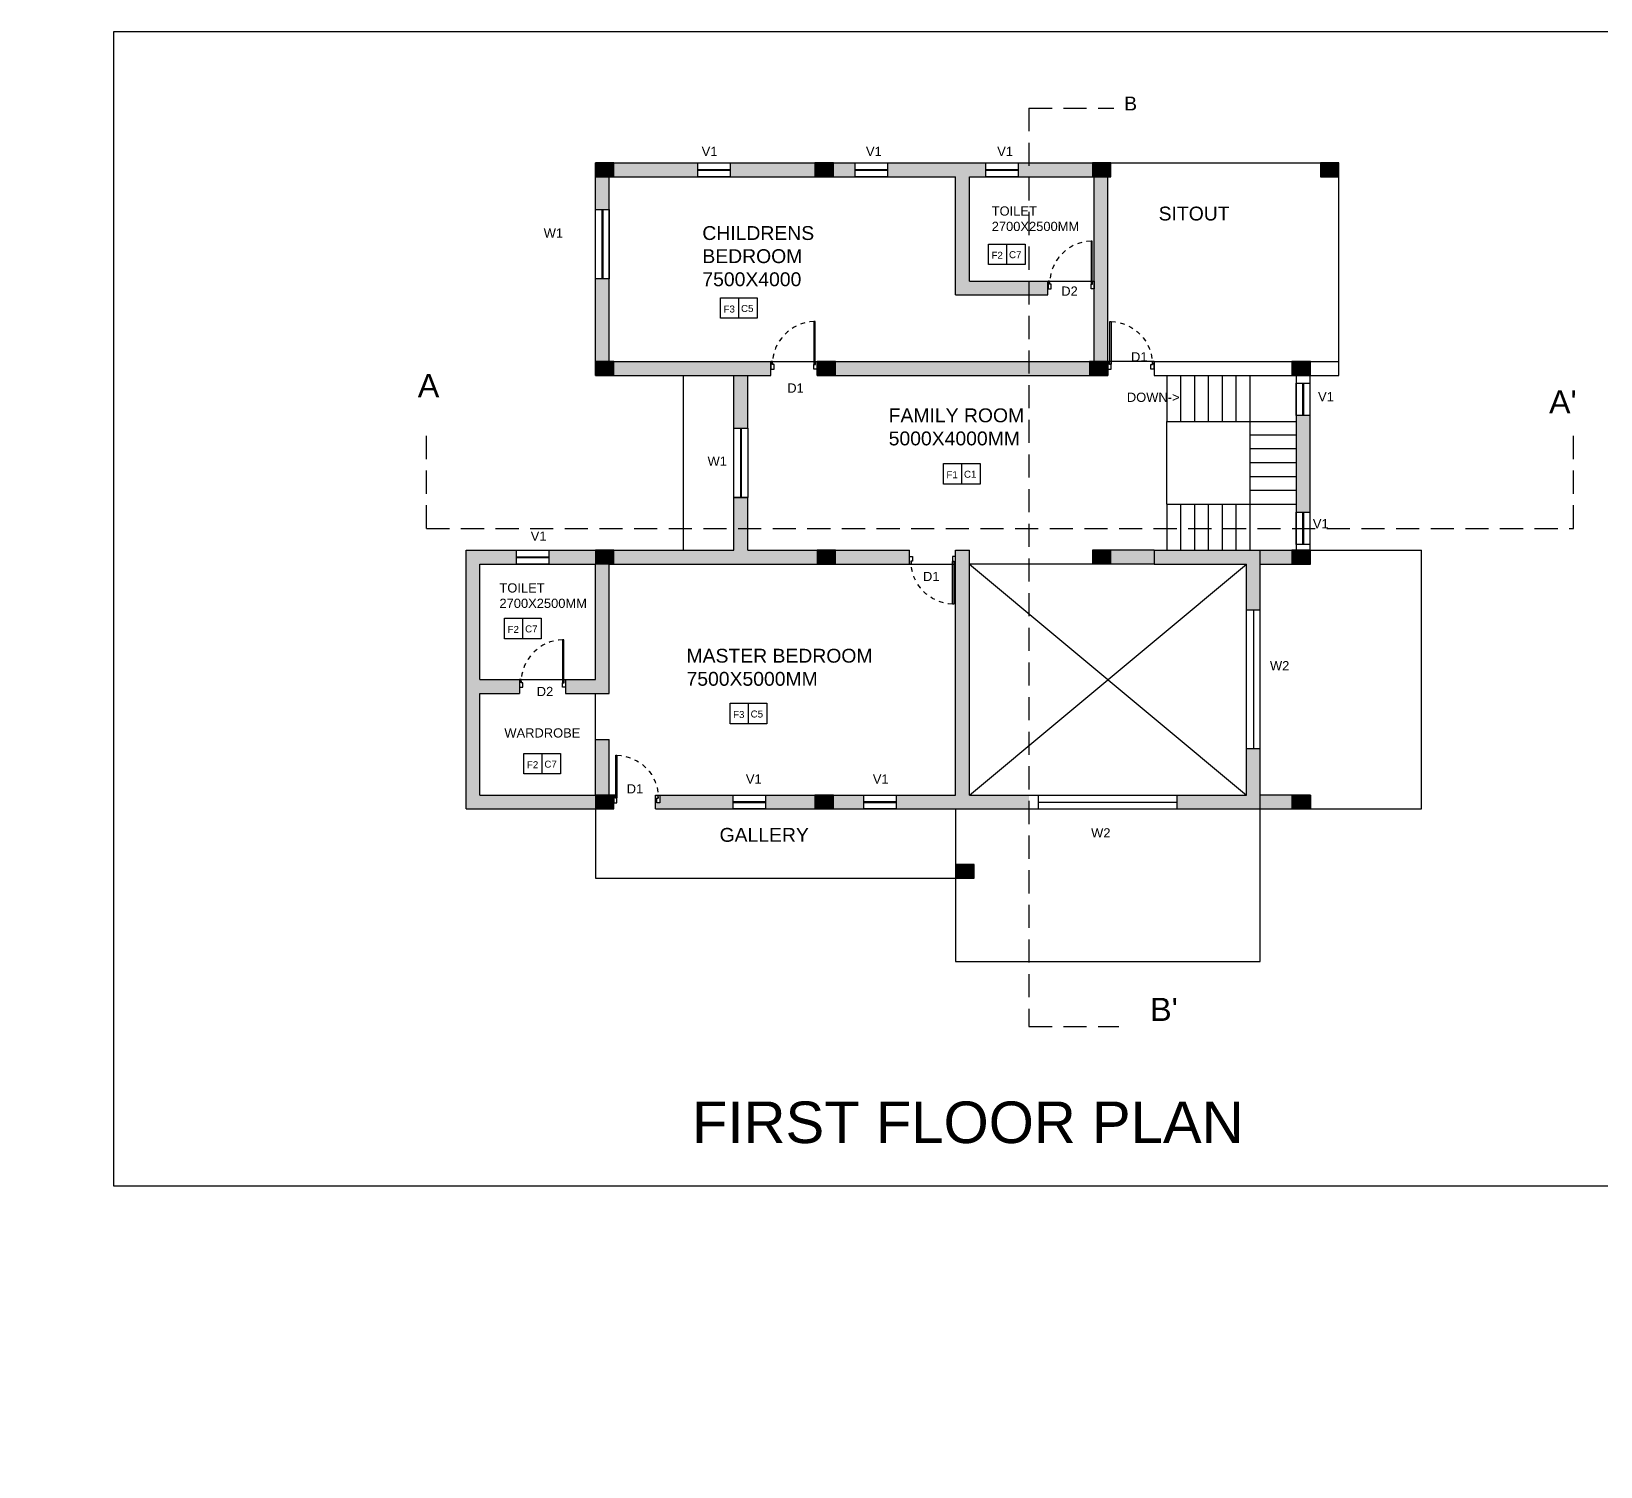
# Model space of a CAD drawing. Header units: metres. Extents: x 3586 to 7307, y 3108 to 6437.
# Drawn here: x 3895.05 to 3929.03, y 3230.61 to 3261.67 of the extents above; entities that cross this region are included whole.
import ezdxf

# ---------------------------------------------------------------- set-up
doc = ezdxf.new("R2010")
doc.units = ezdxf.units.M
doc.linetypes.add('DASHED', pattern=[0.75, 0.5, -0.25])
for name, color, linetype in [('APPL', 6, 'Continuous'), ('column', 10, 'Continuous'), ('DIMENSION', 255, 'DASHED'), ('DOORS', 170, 'Continuous'), ('PDF2_0', 7, 'Continuous'), ('section line', 20, 'DASHED'), ('wall', 7, 'Continuous'), ('window', 140, 'Continuous')]:
    doc.layers.add(name, color=color, linetype=linetype)
doc.styles.get("Standard").update_dxf_attribs({"font": 'arial.ttf'})

# ---------------------------------------------------------------- blocks, each defined once
blk = doc.blocks.new('d1')
at = {"layer": 'DOORS'}
for p, q in [((-5, 0), (0, 0)), ((-5, -1), (-5, 0)), ((0, 0), (0, -2)), ((-3.2, -1.2), (-31, -1.2)), ((-31, -1.2), (-31, -2)), ((-31, -2), (-3.2, -2)), ((-3, -1), (-5, -1)), ((-3.2, -2), (-3.2, -1.2)), ((-3, -2), (-3, -1)), ((0, -2), (-3, -2)), ((-5, -29), (-5, -30)), ((-3, -29), (-5, -29)), ((-5, -30), (0, -30)), ((0, -28), (-3, -28)), ((-3, -28), (-3, -29)), ((0, -30), (0, -28))]:
    blk.add_line(p, q, dxfattribs=at)
at = {"layer": 'DOORS', "linetype": 'DASHED'}
blk.add_arc((-3.2, -1.2), 27.8, 181.5487, 270.5162, dxfattribs=at)

msp = doc.modelspace()

# ---------------------------------------------------------------- hatches: boundary and pattern name
at = {"layer": 'column'}
h = msp.add_hatch(color=256, dxfattribs=at)
h.dxf.hatch_style = 1
h.paths.add_polyline_path([(3907.259, 3258.528), (3907.659, 3258.528), (3907.659, 3258.828), (3907.259, 3258.828)])
h = msp.add_hatch(color=256, dxfattribs=at)
h.dxf.hatch_style = 1
h.paths.add_polyline_path([(3912.014, 3258.528), (3912.414, 3258.528), (3912.414, 3258.828), (3912.014, 3258.828)])
h = msp.add_hatch(color=256, dxfattribs=at)
h.dxf.hatch_style = 1
h.paths.add_polyline_path([(3918.024, 3258.528), (3918.424, 3258.528), (3918.424, 3258.828), (3918.024, 3258.828)])
h = msp.add_hatch(color=256, dxfattribs=at)
h.dxf.hatch_style = 1
h.paths.add_polyline_path([(3922.959, 3258.528), (3923.359, 3258.528), (3923.359, 3258.828), (3922.959, 3258.828)])
h = msp.add_hatch(color=256, dxfattribs=at)
h.dxf.hatch_style = 1
h.paths.add_polyline_path([(3907.259, 3254.228), (3907.659, 3254.228), (3907.659, 3254.528), (3907.259, 3254.528)])
h = msp.add_hatch(color=256, dxfattribs=at)
h.dxf.hatch_style = 1
h.paths.add_polyline_path([(3912.059, 3254.228), (3912.459, 3254.228), (3912.459, 3254.528), (3912.059, 3254.528)])
h = msp.add_hatch(color=256, dxfattribs=at)
h.dxf.hatch_style = 1
h.paths.add_polyline_path([(3917.959, 3254.228), (3918.359, 3254.228), (3918.359, 3254.528), (3917.959, 3254.528)])
h = msp.add_hatch(color=256, dxfattribs=at)
h.dxf.hatch_style = 1
h.paths.add_polyline_path([(3922.344, 3254.228), (3922.744, 3254.228), (3922.744, 3254.528), (3922.344, 3254.528)])
h = msp.add_hatch(color=256, dxfattribs=at)
h.dxf.hatch_style = 1
h.paths.add_polyline_path([(3907.259, 3250.145), (3907.659, 3250.145), (3907.659, 3250.445), (3907.259, 3250.445)])
h = msp.add_hatch(color=256, dxfattribs=at)
h.dxf.hatch_style = 1
h.paths.add_polyline_path([(3912.059, 3250.145), (3912.459, 3250.145), (3912.459, 3250.445), (3912.059, 3250.445)])
h = msp.add_hatch(color=256, dxfattribs=at)
h.dxf.hatch_style = 1
h.paths.add_polyline_path([(3918.024, 3250.145), (3918.424, 3250.145), (3918.424, 3250.445), (3918.024, 3250.445)])
h = msp.add_hatch(color=256, dxfattribs=at)
h.dxf.hatch_style = 1
h.paths.add_polyline_path([(3922.344, 3250.142), (3922.744, 3250.142), (3922.744, 3250.442), (3922.344, 3250.442)])
h = msp.add_hatch(color=256, dxfattribs=at)
h.dxf.hatch_style = 1
h.paths.add_polyline_path([(3907.259, 3244.842), (3907.659, 3244.842), (3907.659, 3245.142), (3907.259, 3245.142)])
h = msp.add_hatch(color=256, dxfattribs=at)
h.dxf.hatch_style = 1
h.paths.add_polyline_path([(3912.014, 3244.842), (3912.414, 3244.842), (3912.414, 3245.142), (3912.014, 3245.142)])
h = msp.add_hatch(color=256, dxfattribs=at)
h.dxf.hatch_style = 1
h.paths.add_polyline_path([(3922.344, 3244.842), (3922.744, 3244.842), (3922.744, 3245.142), (3922.344, 3245.142)])
h = msp.add_hatch(color=256, dxfattribs=at)
h.dxf.hatch_style = 1
h.paths.add_polyline_path([(3915.059, 3243.342), (3915.459, 3243.342), (3915.459, 3243.642), (3915.059, 3243.642)])
at = {"layer": 'wall'}
h = msp.add_hatch(dxfattribs=at)
h.set_pattern_fill('ANSI35', color=256, scale=0.05)
h.paths.add_polyline_path([(3848.167, 3244.318), (3847.867, 3244.318), (3847.867, 3242.318), (3847.017, 3242.318), (3847.017, 3242.018), (3848.167, 3242.018)])
h.paths.add_polyline_path([(3852.152, 3245.618), (3850.231, 3245.618), (3850.231, 3245.318), (3852.152, 3245.318)])
h.paths.add_polyline_path([(3851.467, 3245.965), (3851.167, 3245.965), (3851.167, 3245.618), (3851.467, 3245.618)])
h.paths.add_polyline_path([(3851.467, 3247.368), (3851.426, 3247.368), (3851.426, 3247.367), (3851.301, 3247.367), (3851.167, 3247.368), (3851.167, 3246.965), (3851.467, 3246.965)])
h.paths.add_polyline_path([(3851.467, 3249.264), (3851.167, 3249.264), (3851.167, 3248.868), (3851.467, 3248.868)])
h.paths.add_polyline_path([(3851.467, 3250.618), (3851.167, 3250.618), (3851.167, 3250.264), (3851.467, 3250.264)])
h.paths.add_polyline_path([(3852.152, 3250.918), (3849.167, 3250.918), (3849.167, 3250.618), (3852.152, 3250.618)])
h.paths.add_polyline_path([(3849.167, 3250.918), (3848.231, 3250.921), (3848.231, 3250.618), (3849.167, 3250.618)])
h.paths.add_polyline_path([(3842.167, 3247.118), (3841.867, 3247.118), (3841.867, 3245.618), (3842.167, 3245.618)])
h.paths.add_polyline_path([(3837.367, 3245.965), (3837.067, 3245.965), (3837.067, 3245.618), (3837.367, 3245.618)])
h.paths.add_polyline_path([(3837.367, 3248.418), (3837.067, 3248.418), (3837.067, 3246.965), (3837.367, 3246.965)])
h.paths.add_polyline_path([(3916.648, 3245.142), (3915.359, 3245.142), (3915.359, 3250.442), (3915.059, 3250.442), (3915.059, 3245.142), (3913.77, 3245.142), (3913.77, 3244.842), (3916.648, 3244.842)])
h.paths.add_polyline_path([(3913.07, 3245.142), (3912.414, 3245.142), (3912.414, 3244.842), (3913.07, 3244.842)])
h.paths.add_polyline_path([(3912.014, 3245.142), (3910.943, 3245.142), (3910.943, 3244.842), (3912.014, 3244.842)])
h.paths.add_polyline_path([(3910.243, 3245.142), (3908.656, 3245.142), (3908.656, 3244.975), (3908.589, 3244.975), (3908.589, 3245.075), (3908.623, 3245.075), (3908.623, 3245.092, 0.013524), (3908.621, 3245.142), (3908.559, 3245.142), (3908.559, 3244.842), (3910.243, 3244.842)])
h.paths.add_polyline_path([(3907.259, 3245.142), (3904.759, 3245.142), (3904.759, 3247.342), (3905.616, 3247.342), (3905.616, 3247.642), (3904.759, 3247.642), (3904.759, 3250.142), (3905.55, 3250.142), (3905.55, 3250.442), (3904.459, 3250.442), (3904.459, 3244.842), (3907.259, 3244.842)])
h.paths.add_polyline_path([(3907.559, 3246.342), (3907.259, 3246.342), (3907.259, 3245.142), (3907.559, 3245.142)])
h.paths.add_polyline_path([(3921.659, 3246.142), (3921.359, 3246.142), (3921.359, 3245.142), (3919.85, 3245.142), (3919.85, 3244.842), (3921.659, 3244.842)])
h.paths.add_polyline_path([(3922.344, 3245.142), (3921.659, 3245.142), (3921.659, 3244.842), (3922.344, 3244.842)])
h.paths.add_polyline_path([(3921.659, 3250.442), (3919.359, 3250.442), (3919.359, 3250.142), (3921.359, 3250.142), (3921.359, 3249.142), (3921.659, 3249.142)])
h.paths.add_polyline_path([(3922.344, 3250.442), (3921.659, 3250.442), (3921.659, 3250.142), (3922.344, 3250.142)])
h.paths.add_polyline_path([(3922.732, 3253.358), (3922.432, 3253.358), (3922.432, 3251.267), (3922.732, 3251.267)])
h.paths.add_polyline_path([(3919.359, 3250.442), (3918.424, 3250.442), (3918.424, 3250.142), (3919.359, 3250.142)])
h.paths.add_polyline_path([(3914.059, 3250.442), (3912.459, 3250.442), (3912.459, 3250.142), (3914.059, 3250.142)])
h.paths.add_polyline_path([(3912.059, 3250.442), (3910.559, 3250.442), (3910.559, 3250.916), (3910.259, 3250.916), (3910.259, 3250.442), (3907.659, 3250.442), (3907.659, 3250.142), (3912.059, 3250.142)])
h.paths.add_polyline_path([(3910.559, 3251.585), (3910.259, 3251.585), (3910.259, 3250.916), (3910.559, 3250.916)])
h.paths.add_polyline_path([(3910.559, 3254.228), (3910.259, 3254.228), (3910.259, 3253.085), (3910.559, 3253.085)])
h.paths.add_polyline_path([(3911.059, 3254.528), (3907.659, 3254.528), (3907.659, 3254.228), (3911.059, 3254.228)])
h.paths.add_polyline_path([(3916.648, 3254.528), (3912.459, 3254.528), (3912.459, 3254.228), (3916.648, 3254.228)])
h.paths.add_polyline_path([(3917.959, 3254.528), (3916.648, 3254.528), (3916.648, 3254.228), (3917.959, 3254.228)])
h.paths.add_polyline_path([(3907.259, 3250.442), (3906.25, 3250.442), (3906.25, 3250.142), (3907.259, 3250.142)], flags=16)
h.paths.add_polyline_path([(3907.559, 3250.145), (3907.259, 3250.145), (3907.259, 3250.142), (3907.259, 3247.642), (3906.616, 3247.642), (3906.616, 3247.475), (3906.616, 3247.342), (3907.559, 3247.342)])
h.paths.add_polyline_path([(3918.359, 3258.528), (3918.059, 3258.528), (3918.059, 3254.528), (3918.359, 3254.528)])
h.paths.add_polyline_path([(3918.024, 3258.828), (3916.648, 3258.828), (3916.648, 3258.528), (3918.024, 3258.528)])
h.paths.add_polyline_path([(3916.648, 3256.269), (3915.359, 3256.269), (3915.359, 3258.528), (3915.717, 3258.528), (3915.717, 3258.828), (3913.587, 3258.828), (3913.587, 3258.528), (3915.059, 3258.528), (3915.059, 3255.969), (3916.648, 3255.969)])
h.paths.add_polyline_path([(3917.059, 3256.269), (3916.648, 3256.269), (3916.648, 3255.969), (3917.059, 3255.969)])
h.paths.add_polyline_path([(3916.648, 3258.828), (3916.417, 3258.828), (3916.417, 3258.528), (3916.648, 3258.528)], flags=17)
h.paths.add_polyline_path([(3912.014, 3258.828), (3910.181, 3258.828), (3910.181, 3258.528), (3912.014, 3258.528)])
h.paths.add_polyline_path([(3912.887, 3258.828), (3912.414, 3258.828), (3912.414, 3258.528), (3912.887, 3258.528)])
h.paths.add_polyline_path([(3909.481, 3258.828), (3907.659, 3258.828), (3907.659, 3258.528), (3909.481, 3258.528)])
h.paths.add_polyline_path([(3907.559, 3258.528), (3907.259, 3258.528), (3907.259, 3257.821), (3907.559, 3257.821)])
h.paths.add_polyline_path([(3907.559, 3256.321), (3907.259, 3256.321), (3907.259, 3254.528), (3907.559, 3254.528)])
h.paths.add_polyline_path([(3974.088, 3248.523), (3973.788, 3248.523), (3973.788, 3248.112), (3974.088, 3248.112)])
h.paths.add_polyline_path([(3974.088, 3246.812), (3973.788, 3246.812), (3973.788, 3246.008), (3974.088, 3246.008)])
h.paths.add_polyline_path([(3974.088, 3245.558), (3973.788, 3245.558), (3973.788, 3245.108), (3974.088, 3245.108)])
h.paths.add_polyline_path([(3971.088, 3245.558), (3970.788, 3245.558), (3970.788, 3245.108), (3971.088, 3245.108)])
h.paths.add_polyline_path([(3974.088, 3251.488), (3973.788, 3251.488), (3973.788, 3248.973), (3974.088, 3248.973)])
h.paths.add_polyline_path([(3974.088, 3252.838), (3973.788, 3252.838), (3973.788, 3251.938), (3974.088, 3251.938)])
h.paths.add_polyline_path([(3986.261, 3254.488), (3985.961, 3254.488), (3985.961, 3251.073), (3986.261, 3251.073)])
h.paths.add_polyline_path([(3986.261, 3249.573), (3985.961, 3249.573), (3985.961, 3248.108), (3986.261, 3248.108)])
h.paths.add_polyline_path([(3986.261, 3246.608), (3985.961, 3246.608), (3985.961, 3246.008), (3986.261, 3246.008)])
h.paths.add_polyline_path([(3986.261, 3245.558), (3985.961, 3245.558), (3985.961, 3245.108), (3986.261, 3245.108)])
h.paths.add_polyline_path([(3837.662, 3214.728), (3837.362, 3214.728), (3837.362, 3212.178), (3837.662, 3212.178)])
h.paths.add_polyline_path([(3840.212, 3214.728), (3839.912, 3214.728), (3839.912, 3212.178), (3840.212, 3212.178)])
h.paths.add_polyline_path([(3841.952, 3214.728), (3841.652, 3214.728), (3841.652, 3212.178), (3841.952, 3212.178)])
h.paths.add_polyline_path([(3846.032, 3214.728), (3845.732, 3214.728), (3845.732, 3212.178), (3846.032, 3212.178)])
h.paths.add_polyline_path([(3846.032, 3211.728), (3845.732, 3211.728), (3845.732, 3209.178), (3846.032, 3209.178)])
h.paths.add_polyline_path([(3837.662, 3211.728), (3837.362, 3211.728), (3837.362, 3209.178), (3837.662, 3209.178)])
h.paths.add_polyline_path([(3851.332, 3211.278), (3851.332, 3211.728), (3851.032, 3211.728), (3851.032, 3209.178), (3851.332, 3209.178)])
h.paths.add_polyline_path([(3854.632, 3211.728), (3854.332, 3211.728), (3854.332, 3209.178), (3854.632, 3209.178)])
h.paths.add_polyline_path([(3851.332, 3212.778), (3851.032, 3212.778), (3851.032, 3212.178), (3851.332, 3212.178)])
h.paths.add_polyline_path([(3851.332, 3214.728), (3851.032, 3214.728), (3851.032, 3214.273), (3851.332, 3214.273)])
h.paths.add_polyline_path([(3851.332, 3215.928), (3851.032, 3215.928), (3851.032, 3215.178), (3851.332, 3215.178)])
h.paths.add_polyline_path([(3854.632, 3208.728), (3854.332, 3208.728), (3854.332, 3208.278), (3854.632, 3208.278)])
h.paths.add_polyline_path([(3851.332, 3208.728), (3851.032, 3208.728), (3851.032, 3208.278), (3851.332, 3208.278)])
h.paths.add_polyline_path([(3846.032, 3208.728), (3845.732, 3208.728), (3845.732, 3208.278), (3846.032, 3208.278)])
h.paths.add_polyline_path([(3841.952, 3208.728), (3841.652, 3208.728), (3841.652, 3208.278), (3841.952, 3208.278)])
h.paths.add_polyline_path([(3840.212, 3208.728), (3839.912, 3208.728), (3839.912, 3208.278), (3840.212, 3208.278)])
h.paths.add_polyline_path([(3837.662, 3208.728), (3837.362, 3208.728), (3837.362, 3208.278), (3837.662, 3208.278)])

# ---------------------------------------------------------------- linework, layer by layer
at = {"layer": 'APPL'}
for p in [(3922.744, 3245.142), (3922.744, 3245.142), (3922.744, 3245.074)]:
    msp.add_line(p, (3922.744, 3244.842), dxfattribs=at)
at = {"layer": 'column'}
for points in [[(3907.259, 3258.528), (3907.659, 3258.528), (3907.659, 3258.828), (3907.259, 3258.828)], [(3912.014, 3258.528), (3912.414, 3258.528), (3912.414, 3258.828), (3912.014, 3258.828)], [(3918.024, 3258.528), (3918.424, 3258.528), (3918.424, 3258.828), (3918.024, 3258.828)], [(3922.959, 3258.528), (3923.359, 3258.528), (3923.359, 3258.828), (3922.959, 3258.828)], [(3907.259, 3254.228), (3907.659, 3254.228), (3907.659, 3254.528), (3907.259, 3254.528)], [(3912.059, 3254.228), (3912.459, 3254.228), (3912.459, 3254.528), (3912.059, 3254.528)], [(3917.959, 3254.228), (3918.359, 3254.228), (3918.359, 3254.528), (3917.959, 3254.528)], [(3922.344, 3254.228), (3922.744, 3254.228), (3922.744, 3254.528), (3922.344, 3254.528)], [(3907.259, 3250.145), (3907.659, 3250.145), (3907.659, 3250.445), (3907.259, 3250.445)], [(3912.059, 3250.145), (3912.459, 3250.145), (3912.459, 3250.445), (3912.059, 3250.445)], [(3918.024, 3250.145), (3918.424, 3250.145), (3918.424, 3250.445), (3918.024, 3250.445)], [(3922.344, 3250.142), (3922.744, 3250.142), (3922.744, 3250.442), (3922.344, 3250.442)], [(3907.259, 3244.842), (3907.659, 3244.842), (3907.659, 3245.142), (3907.259, 3245.142)], [(3912.014, 3244.842), (3912.414, 3244.842), (3912.414, 3245.142), (3912.014, 3245.142)], [(3922.344, 3244.842), (3922.744, 3244.842), (3922.744, 3245.142), (3922.344, 3245.142)], [(3915.059, 3243.342), (3915.459, 3243.342), (3915.459, 3243.642), (3915.059, 3243.642)]]:
    msp.add_lwpolyline(points, close=True, dxfattribs=at)
at = {"layer": 'PDF2_0', "lineweight": 30}
msp.add_lwpolyline([(3896.828, 3261.674), (3931.827, 3261.674), (3931.827, 3236.677), (3896.828, 3236.677)], close=True, dxfattribs=at)
at = {"layer": 'section line'}
for p, q in [((3916.648, 3260.015), (3916.648, 3240.13)), ((3916.648, 3260.015), (3918.489, 3260.015)), ((3903.599, 3250.916), (3903.599, 3252.918)), ((3928.438, 3250.916), (3928.438, 3252.918)), ((3903.599, 3250.916), (3928.438, 3250.916)), ((3916.648, 3240.13), (3918.595, 3240.13))]:
    msp.add_line(p, q, dxfattribs=at)
at = {"layer": 'wall'}
for p, q in [((3907.259, 3258.828), (3923.359, 3258.828)), ((3907.259, 3254.228), (3907.259, 3258.828)), ((3907.559, 3258.528), (3915.059, 3258.528)), ((3907.559, 3254.528), (3907.559, 3258.528)), ((3915.059, 3255.969), (3915.059, 3258.528)), ((3915.359, 3258.528), (3918.059, 3258.528)), ((3915.359, 3256.269), (3915.359, 3258.528)), ((3918.059, 3254.528), (3918.059, 3258.528)), ((3918.359, 3254.228), (3918.359, 3258.828)), ((3923.359, 3254.228), (3923.359, 3258.828)), ((3916.169, 3256.627), (3916.169, 3257.071)), ((3915.359, 3256.269), (3917.059, 3256.269)), ((3917.059, 3255.969), (3917.059, 3256.269)), ((3917.059, 3256.269), (3918.059, 3256.269)), ((3910.366, 3255.463), (3910.366, 3255.907)), ((3915.059, 3255.969), (3917.059, 3255.969)), ((3907.559, 3254.528), (3911.059, 3254.528)), ((3911.059, 3254.228), (3911.059, 3254.528)), ((3911.059, 3254.528), (3912.059, 3254.528)), ((3912.059, 3254.528), (3918.059, 3254.528)), ((3912.059, 3254.228), (3912.059, 3254.528)), ((3918.359, 3254.528), (3918.359, 3254.228)), ((3919.359, 3254.528), (3918.359, 3254.528)), ((3919.359, 3254.528), (3923.359, 3254.528)), ((3919.359, 3254.528), (3919.359, 3254.228)), ((3923.359, 3254.228), (3923.359, 3254.528)), ((3907.259, 3254.228), (3911.059, 3254.228)), ((3909.159, 3254.228), (3909.159, 3250.442)), ((3910.259, 3253.085), (3910.259, 3254.228)), ((3910.559, 3253.085), (3910.559, 3254.228)), ((3912.059, 3254.228), (3918.359, 3254.228)), ((3912.059, 3254.228), (3912.359, 3254.228)), ((3919.359, 3254.228), (3922.432, 3254.228)), ((3919.632, 3254.228), (3919.632, 3253.228)), ((3919.932, 3254.228), (3919.932, 3253.228)), ((3920.232, 3254.228), (3920.232, 3253.228)), ((3920.532, 3254.228), (3920.532, 3253.228)), ((3920.832, 3254.228), (3920.832, 3253.228)), ((3921.132, 3254.228), (3921.132, 3253.228)), ((3921.432, 3254.228), (3921.432, 3250.442)), ((3922.432, 3254.228), (3922.432, 3250.442)), ((3922.732, 3254.228), (3923.359, 3254.228)), ((3922.732, 3254.228), (3922.732, 3250.142)), ((3919.632, 3253.228), (3922.432, 3253.228)), ((3919.632, 3251.442), (3919.632, 3253.228)), ((3921.432, 3252.942), (3922.432, 3252.942)), ((3921.432, 3252.642), (3922.432, 3252.642)), ((3915.194, 3251.875), (3915.194, 3252.319)), ((3921.432, 3252.342), (3922.432, 3252.342)), ((3921.432, 3252.042), (3922.432, 3252.042)), ((3921.432, 3251.742), (3922.432, 3251.742)), ((3910.259, 3250.442), (3910.259, 3251.585)), ((3910.259, 3251.585), (3910.559, 3251.585)), ((3910.559, 3250.442), (3910.559, 3251.585)), ((3919.632, 3251.442), (3922.432, 3251.442)), ((3919.632, 3251.442), (3919.632, 3250.442)), ((3919.932, 3251.442), (3919.932, 3250.442)), ((3920.232, 3251.442), (3920.232, 3250.442)), ((3920.532, 3251.442), (3920.532, 3250.442)), ((3920.832, 3251.442), (3920.832, 3250.442)), ((3921.132, 3251.442), (3921.132, 3250.442)), ((3904.459, 3244.842), (3904.459, 3250.442)), ((3904.459, 3250.442), (3907.259, 3250.442)), ((3907.259, 3250.442), (3910.259, 3250.442)), ((3910.559, 3250.442), (3914.059, 3250.442)), ((3914.059, 3250.142), (3914.059, 3250.442)), ((3915.059, 3250.442), (3915.359, 3250.442)), ((3915.059, 3245.142), (3915.059, 3250.442)), ((3915.359, 3245.142), (3915.359, 3250.442)), ((3918.024, 3250.442), (3918.024, 3250.142)), ((3919.359, 3250.442), (3918.024, 3250.442)), ((3919.359, 3250.442), (3922.432, 3250.442)), ((3919.359, 3250.442), (3919.359, 3250.142)), ((3921.659, 3244.842), (3921.659, 3250.442)), ((3922.719, 3250.442), (3925.147, 3250.442)), ((3925.147, 3244.842), (3925.147, 3250.442)), ((3904.759, 3250.142), (3907.259, 3250.142)), ((3904.759, 3247.642), (3904.759, 3250.142)), ((3907.259, 3247.642), (3907.259, 3250.142)), ((3907.559, 3250.142), (3914.059, 3250.142)), ((3907.559, 3247.342), (3907.559, 3250.142)), ((3914.059, 3250.142), (3915.059, 3250.142)), ((3919.359, 3250.142), (3915.359, 3250.142)), ((3915.359, 3250.142), (3921.359, 3245.142)), ((3915.359, 3245.142), (3921.359, 3250.142)), ((3919.359, 3250.142), (3921.359, 3250.142)), ((3921.359, 3245.142), (3921.359, 3250.142)), ((3921.659, 3250.142), (3922.732, 3250.142)), ((3905.69, 3248.527), (3905.69, 3248.971)), ((3904.759, 3247.642), (3905.616, 3247.642)), ((3904.759, 3247.342), (3905.616, 3247.342)), ((3904.759, 3245.142), (3904.759, 3247.342)), ((3905.616, 3247.642), (3905.616, 3247.342)), ((3905.616, 3247.642), (3906.616, 3247.642)), ((3906.616, 3247.642), (3907.259, 3247.642)), ((3906.616, 3247.642), (3906.616, 3247.342)), ((3906.616, 3247.342), (3907.559, 3247.342)), ((3907.259, 3246.342), (3907.259, 3247.342)), ((3910.573, 3246.685), (3910.573, 3247.129)), ((3907.259, 3246.342), (3907.559, 3246.342)), ((3907.259, 3245.142), (3907.259, 3246.342)), ((3907.559, 3244.842), (3907.559, 3246.342)), ((3906.108, 3245.599), (3906.108, 3246.043)), ((3904.759, 3245.142), (3907.259, 3245.142)), ((3908.559, 3245.142), (3915.059, 3245.142)), ((3908.559, 3244.842), (3908.559, 3245.142)), ((3915.359, 3245.142), (3921.359, 3245.142)), ((3922.744, 3245.142), (3921.659, 3245.142)), ((3922.744, 3245.142), (3922.744, 3244.842)), ((3904.459, 3244.842), (3907.559, 3244.842)), ((3907.259, 3244.842), (3907.259, 3243.342)), ((3908.559, 3244.842), (3925.147, 3244.842)), ((3915.059, 3244.842), (3915.059, 3241.542)), ((3921.659, 3241.542), (3921.659, 3244.842)), ((3907.259, 3243.342), (3915.059, 3243.342)), ((3915.059, 3241.542), (3921.659, 3241.542))]:
    msp.add_line(p, q, dxfattribs=at)
for points in [[(3915.772, 3257.071), (3916.565, 3257.071), (3916.565, 3256.627), (3915.772, 3256.627)], [(3909.969, 3255.907), (3910.762, 3255.907), (3910.762, 3255.463), (3909.969, 3255.463)], [(3914.798, 3252.319), (3915.59, 3252.319), (3915.59, 3251.875), (3914.798, 3251.875)], [(3905.294, 3248.971), (3906.086, 3248.971), (3906.086, 3248.527), (3905.294, 3248.527)], [(3910.177, 3247.129), (3910.969, 3247.129), (3910.969, 3246.685), (3910.177, 3246.685)], [(3905.711, 3246.043), (3906.504, 3246.043), (3906.504, 3245.599), (3905.711, 3245.599)]]:
    msp.add_lwpolyline(points, close=True, dxfattribs=at)
at = {"layer": 'window'}
for p, q in [((3909.481, 3258.828), (3910.181, 3258.828)), ((3909.481, 3258.528), (3909.481, 3258.828)), ((3909.481, 3258.688), (3910.181, 3258.688)), ((3909.481, 3258.668), (3910.181, 3258.668)), ((3910.181, 3258.528), (3909.481, 3258.528)), ((3910.181, 3258.828), (3910.181, 3258.528)), ((3912.887, 3258.828), (3913.587, 3258.828)), ((3912.887, 3258.528), (3912.887, 3258.828)), ((3912.887, 3258.688), (3913.587, 3258.688)), ((3912.887, 3258.668), (3913.587, 3258.668)), ((3913.587, 3258.528), (3912.887, 3258.528)), ((3913.587, 3258.828), (3913.587, 3258.528)), ((3915.717, 3258.828), (3916.417, 3258.828)), ((3915.717, 3258.528), (3915.717, 3258.828)), ((3915.717, 3258.688), (3916.417, 3258.688)), ((3915.717, 3258.668), (3916.417, 3258.668)), ((3916.417, 3258.528), (3915.717, 3258.528)), ((3916.417, 3258.828), (3916.417, 3258.528)), ((3907.259, 3256.321), (3907.259, 3257.821)), ((3907.259, 3257.821), (3907.559, 3257.821)), ((3907.399, 3257.821), (3907.399, 3256.321)), ((3907.419, 3257.821), (3907.419, 3256.321)), ((3907.559, 3257.821), (3907.559, 3256.321)), ((3907.559, 3256.321), (3907.259, 3256.321)), ((3922.432, 3253.358), (3922.432, 3254.058)), ((3922.432, 3254.058), (3922.732, 3254.058)), ((3922.572, 3254.058), (3922.572, 3253.358)), ((3922.592, 3254.058), (3922.592, 3253.358)), ((3922.732, 3254.058), (3922.732, 3253.358)), ((3922.732, 3253.358), (3922.432, 3253.358)), ((3910.259, 3251.585), (3910.259, 3253.085)), ((3910.259, 3253.085), (3910.559, 3253.085)), ((3910.399, 3253.085), (3910.399, 3251.585)), ((3910.419, 3253.085), (3910.419, 3251.585)), ((3910.559, 3253.085), (3910.559, 3251.585)), ((3910.559, 3251.585), (3910.259, 3251.585)), ((3922.432, 3250.567), (3922.432, 3251.267)), ((3922.432, 3251.267), (3922.732, 3251.267)), ((3922.572, 3251.267), (3922.572, 3250.567)), ((3922.592, 3251.267), (3922.592, 3250.567)), ((3922.732, 3251.267), (3922.732, 3250.567)), ((3905.55, 3250.442), (3906.25, 3250.442)), ((3905.55, 3250.142), (3905.55, 3250.442)), ((3906.25, 3250.442), (3906.25, 3250.142)), ((3922.732, 3250.567), (3922.432, 3250.567)), ((3905.55, 3250.302), (3906.25, 3250.302)), ((3905.55, 3250.282), (3906.25, 3250.282)), ((3906.25, 3250.142), (3905.55, 3250.142)), ((3921.659, 3249.142), (3921.359, 3249.142)), ((3921.509, 3249.142), (3921.509, 3246.142)), ((3921.659, 3246.142), (3921.359, 3246.142)), ((3910.243, 3245.142), (3910.943, 3245.142)), ((3910.243, 3244.842), (3910.243, 3245.142)), ((3910.243, 3245.002), (3910.943, 3245.002)), ((3910.243, 3244.982), (3910.943, 3244.982)), ((3910.943, 3245.142), (3910.943, 3244.842)), ((3913.07, 3245.142), (3913.77, 3245.142)), ((3913.07, 3244.842), (3913.07, 3245.142)), ((3913.07, 3245.002), (3913.77, 3245.002)), ((3913.07, 3244.982), (3913.77, 3244.982)), ((3913.77, 3245.142), (3913.77, 3244.842)), ((3916.85, 3245.142), (3916.85, 3244.842)), ((3916.85, 3244.992), (3919.85, 3244.992)), ((3919.85, 3245.142), (3919.85, 3244.842)), ((3910.943, 3244.842), (3910.243, 3244.842)), ((3913.77, 3244.842), (3913.07, 3244.842))]:
    msp.add_line(p, q, dxfattribs=at)

# ---------------------------------------------------------------- block references
at = {"layer": 'wall', "yscale": 0.03322638793442416, "zscale": 0.03322638793442416}
for p, xscale, rotation in [((3918.059, 3256.103), 0.03322638793442416, 270), ((3912.059, 3254.362), 0.03322638793442416, 270), ((3918.359, 3254.362), -0.03322638793442416, 90.0000000000697), ((3915.059, 3250.308), -0.03322638793442416, 270), ((3906.616, 3247.475), 0.03322638793442416, 270), ((3907.659, 3244.975), -0.03322638793442416, 90.0000000000697)]:
    msp.add_blockref('d1', p, dxfattribs=dict(at, xscale=xscale, rotation=rotation))

# ---------------------------------------------------------------- texts
at = {"layer": 'DIMENSION', "attachment_point": 1}
for s, width, insert, char_height in [('V1', 0.57715, (3909.561, 3259.176), 0.2), ('V1', 0.57715, (3913.119, 3259.176), 0.2), ('V1', 0.57715, (3915.961, 3259.176), 0.2), ('TOILET\\P2700X2500MM', 1.67104, (3915.842, 3257.886), 0.2), ('SITOUT', 2.5943, (3919.457, 3257.881), 0.3), ('W1', 0.89906, (3906.141, 3257.408), 0.2), ('CHILDRENS BEDROOM 7500X4000', 4.1035, (3909.576, 3257.459), 0.3), ('D2', 0.4021, (3917.348, 3256.152), 0.2), ('D1', 0.56586, (3918.859, 3254.729), 0.2), ('D1', 0.56586, (3911.415, 3254.054), 0.2), ('DOWN->', 0.86252, (3918.769, 3253.854), 0.2), ('V1', 0.57715, (3922.909, 3253.866), 0.2), ('FAMILY ROOM\\P5000X4000MM', 3.03718, (3913.611, 3253.513), 0.3), ('W1', 0.89906, (3909.689, 3252.47), 0.2), ('V1', 0.57715, (3922.797, 3251.117), 0.2), ('V1', 0.57715, (3905.859, 3250.847), 0.2), ('TOILET\\P2700X2500MM', 1.46317, (3905.182, 3249.727), 0.2), ('D1', 0.56586, (3914.354, 3249.975), 0.2), ('MASTER BEDROOM\\P7500X5000MM', 4.23428, (3909.233, 3248.309), 0.3), ('W2', 0.54824, (3921.868, 3248.042), 0.2), ('D2', 0.4021, (3905.99, 3247.485), 0.2), ('WARDROBE', 1.63769, (3905.289, 3246.588), 0.2), ('D1', 0.56586, (3907.938, 3245.378), 0.2), ('V1', 0.57715, (3910.519, 3245.589), 0.2), ('V1', 0.57715, (3913.268, 3245.589), 0.2), ('GALLERY', 2.86022, (3909.949, 3244.431), 0.3), ('W2', 0.54824, (3917.995, 3244.424), 0.2)]:
    msp.add_mtext_dynamic_manual_height_columns(s, width=width, gutter_width=12.5, heights=[0], dxfattribs=dict(at, insert=insert, char_height=char_height))
at = {"layer": 'section line', "attachment_point": 1}
for s, width, insert, char_height in [('B', 1.34153, (3918.71, 3260.263), 0.3), ('A', 3.66489, (3903.414, 3254.256), 0.5), ("A'", 1.50758, (3927.911, 3253.904), 0.5), ("B'", 1.58938, (3919.273, 3240.753), 0.5), ('{\\C0;FIRST FLOOR PLAN}', 12.28555, (3909.352, 3238.509), 0.9)]:
    msp.add_mtext_dynamic_manual_height_columns(s, width=width, gutter_width=12.5, heights=[0], dxfattribs=dict(at, insert=insert, char_height=char_height))
at = {"layer": 'wall', "char_height": 0.1513, "attachment_point": 1}
for s, width, insert in [('F2', 0.26432, (3915.837, 3256.904)), ('C7', 0.31288, (3916.216, 3256.916)), ('F3', 0.26432, (3910.034, 3255.74)), ('C5', 0.31288, (3910.413, 3255.752)), ('F1', 0.26432, (3914.862, 3252.152)), ('C1', 0.31288, (3915.241, 3252.163)), ('F2', 0.26432, (3905.358, 3248.804)), ('C7', 0.31288, (3905.738, 3248.815)), ('C5', 0.31288, (3910.621, 3246.973)), ('F3', 0.26432, (3910.241, 3246.962)), ('F2', 0.26432, (3905.776, 3245.876)), ('C7', 0.31288, (3906.155, 3245.887))]:
    msp.add_mtext_dynamic_manual_height_columns(s, width=width, gutter_width=18.916, heights=[0], dxfattribs=dict(at, insert=insert))

doc.saveas('drawing.dxf')
